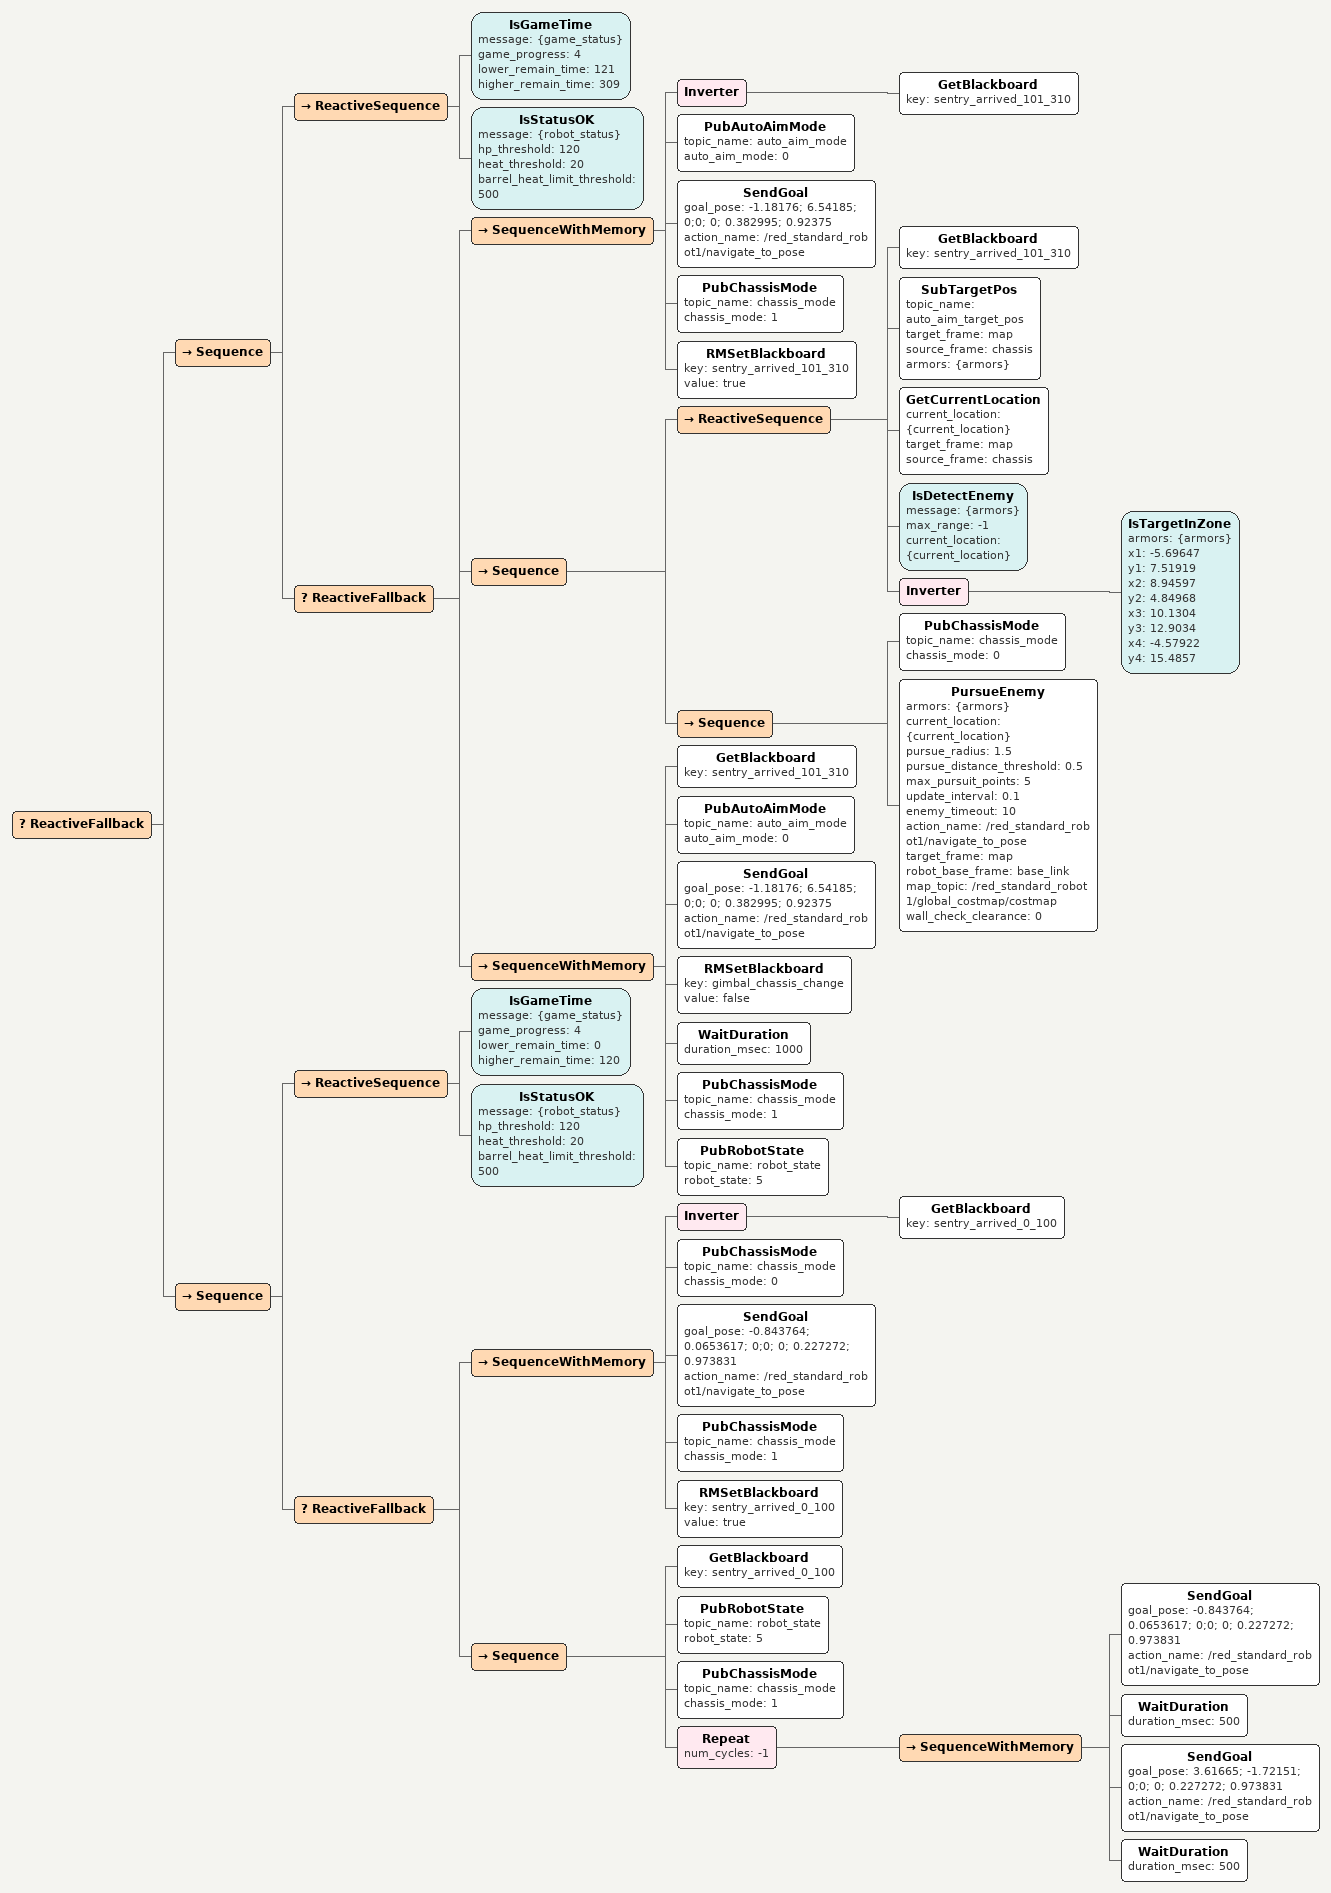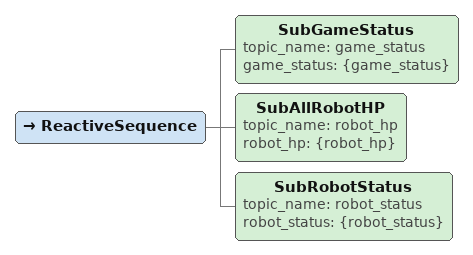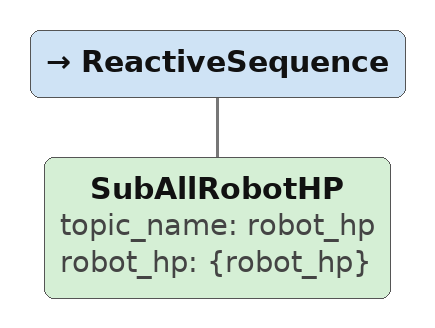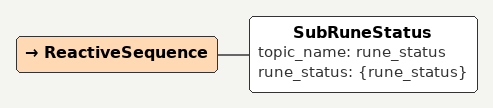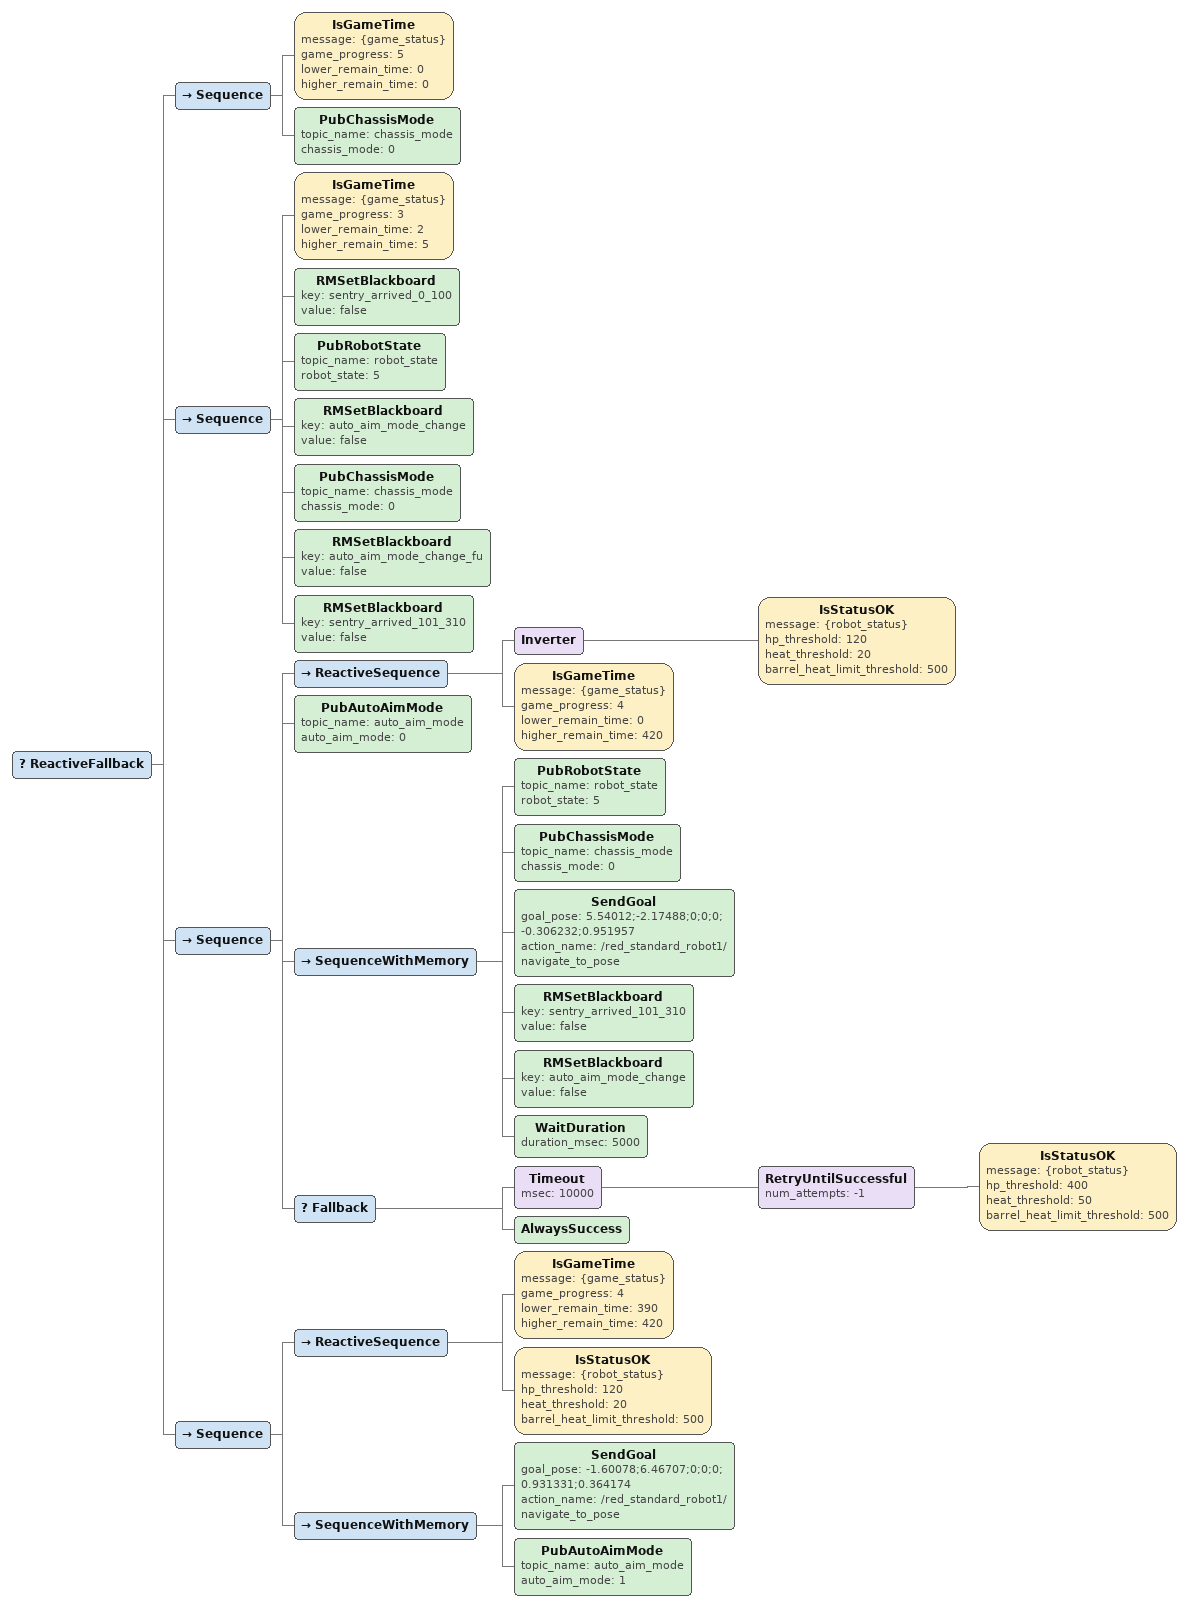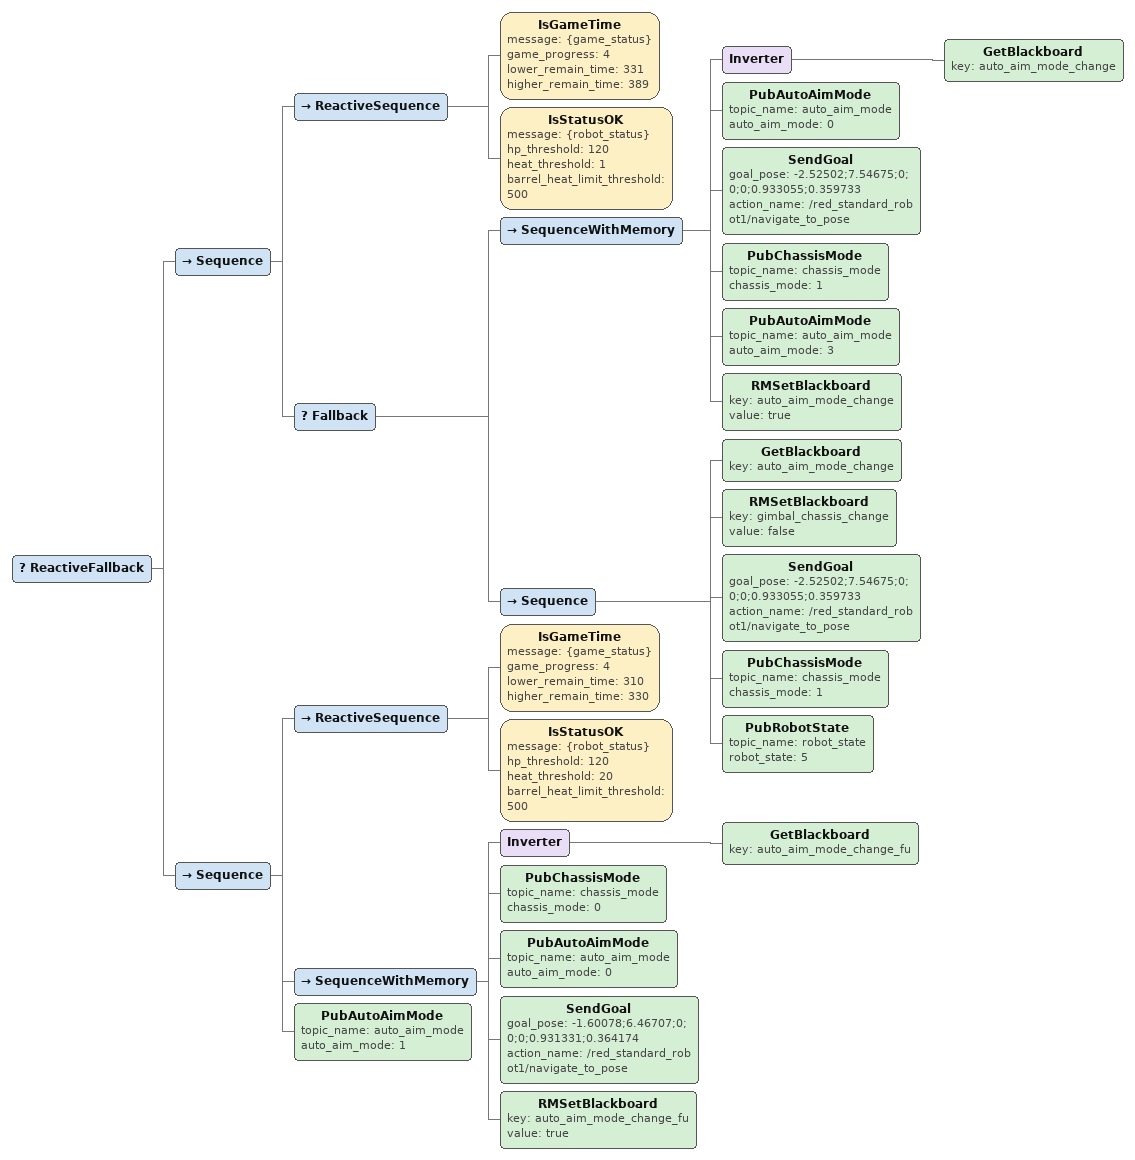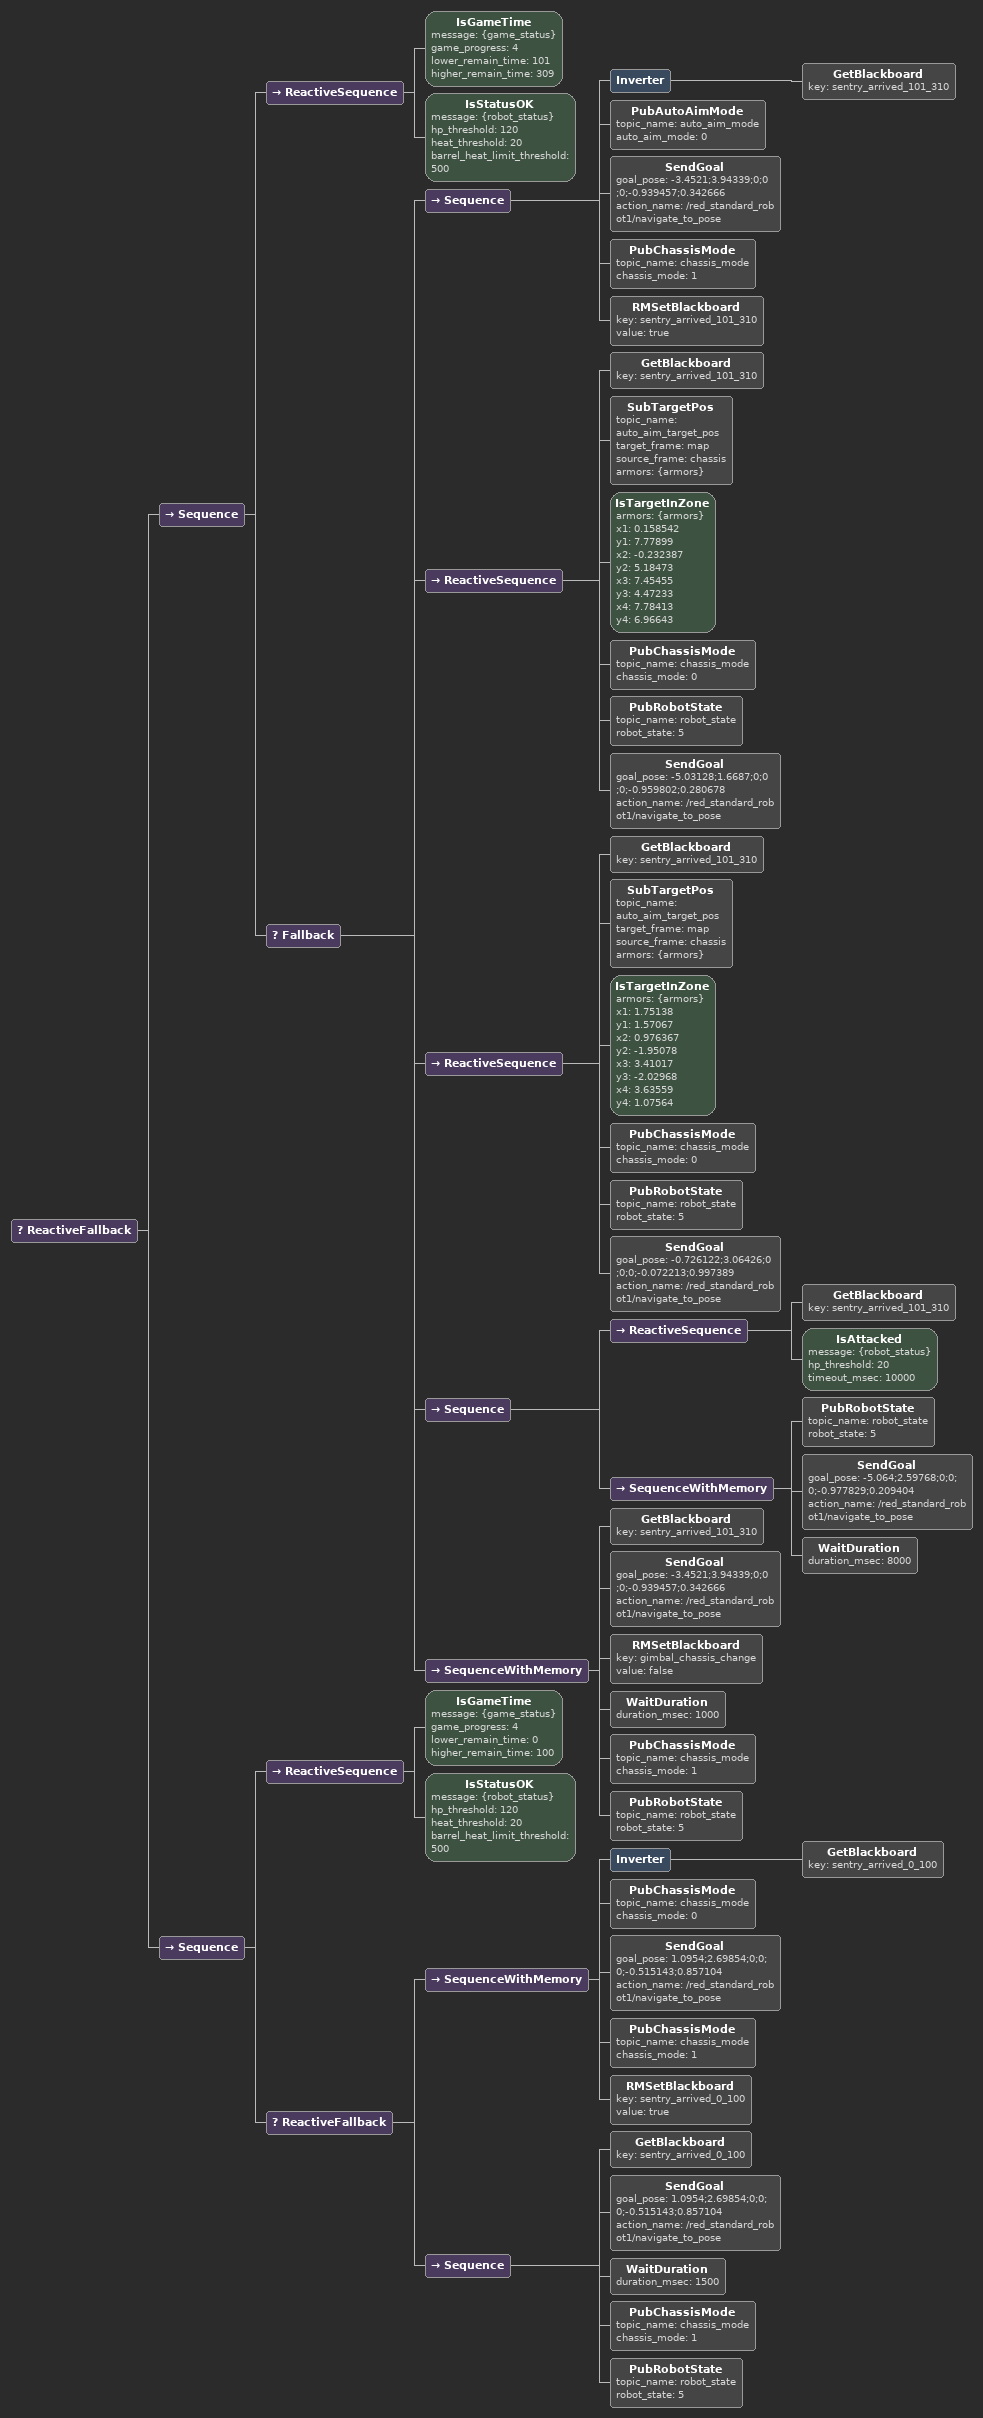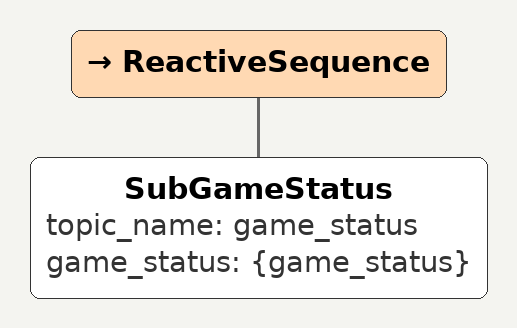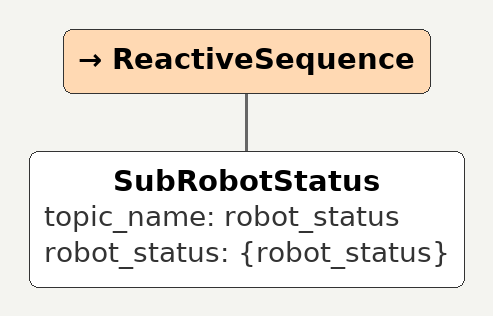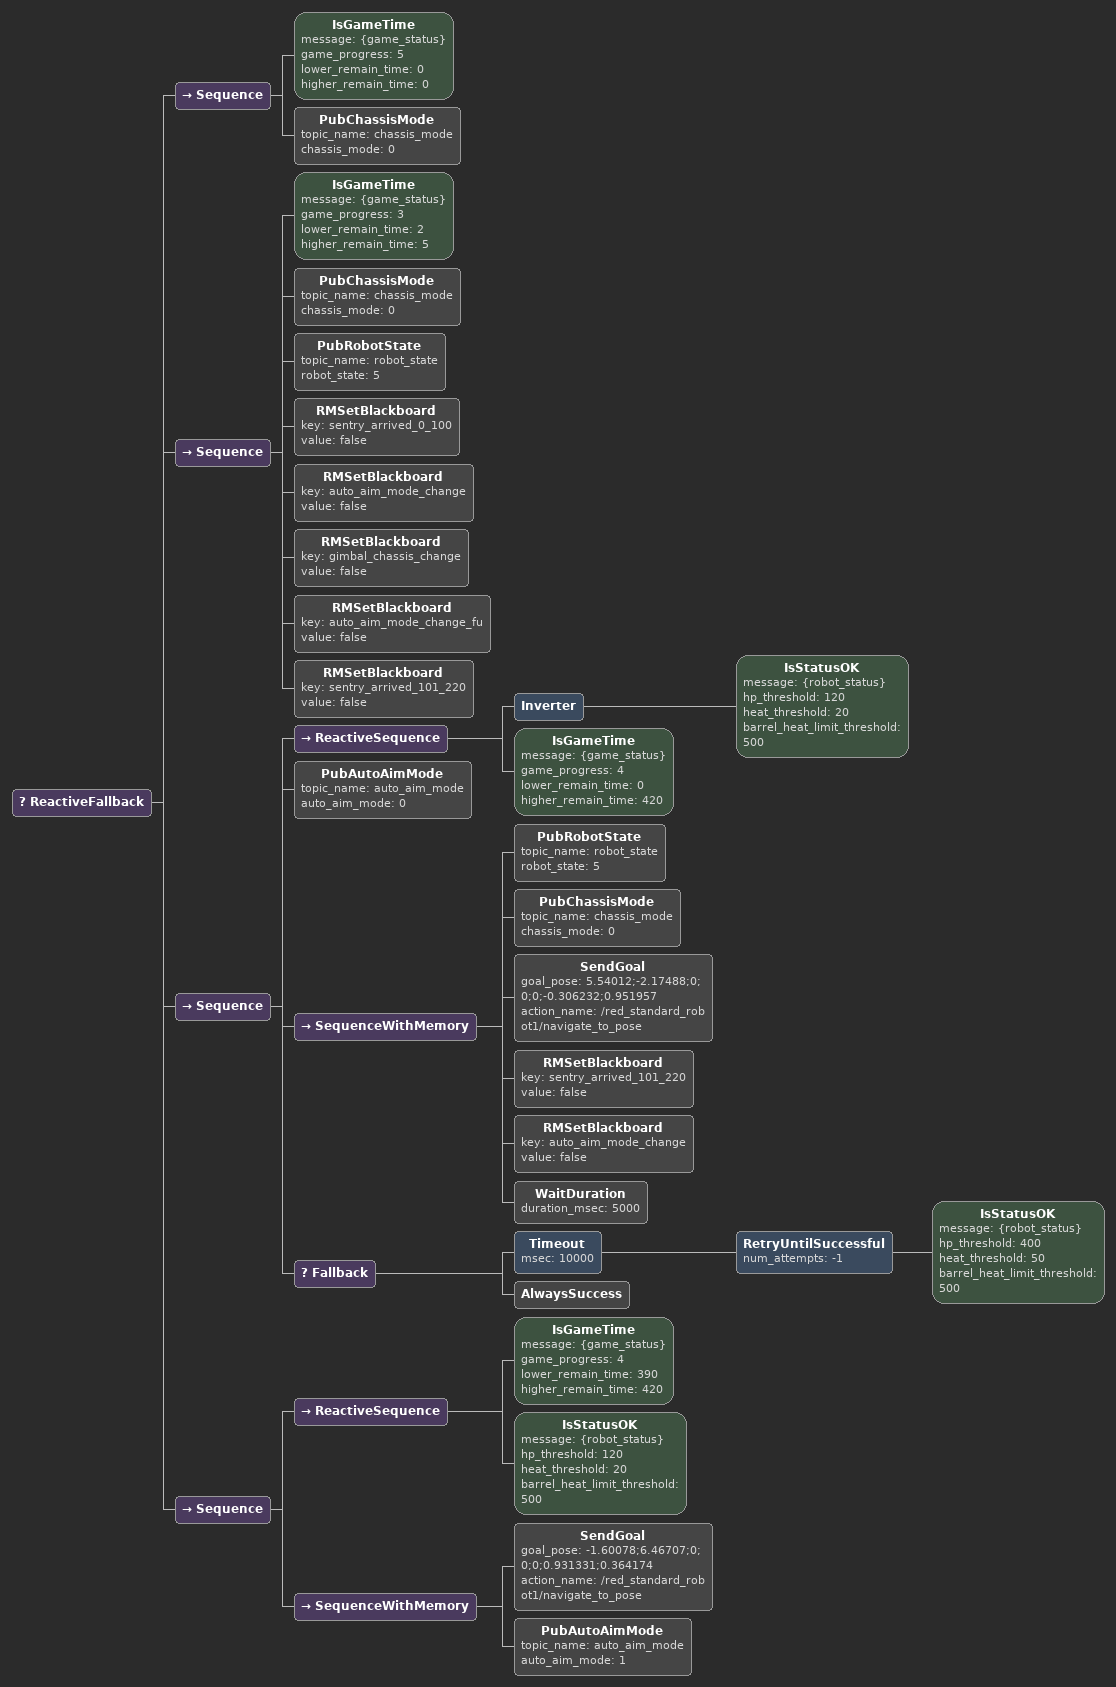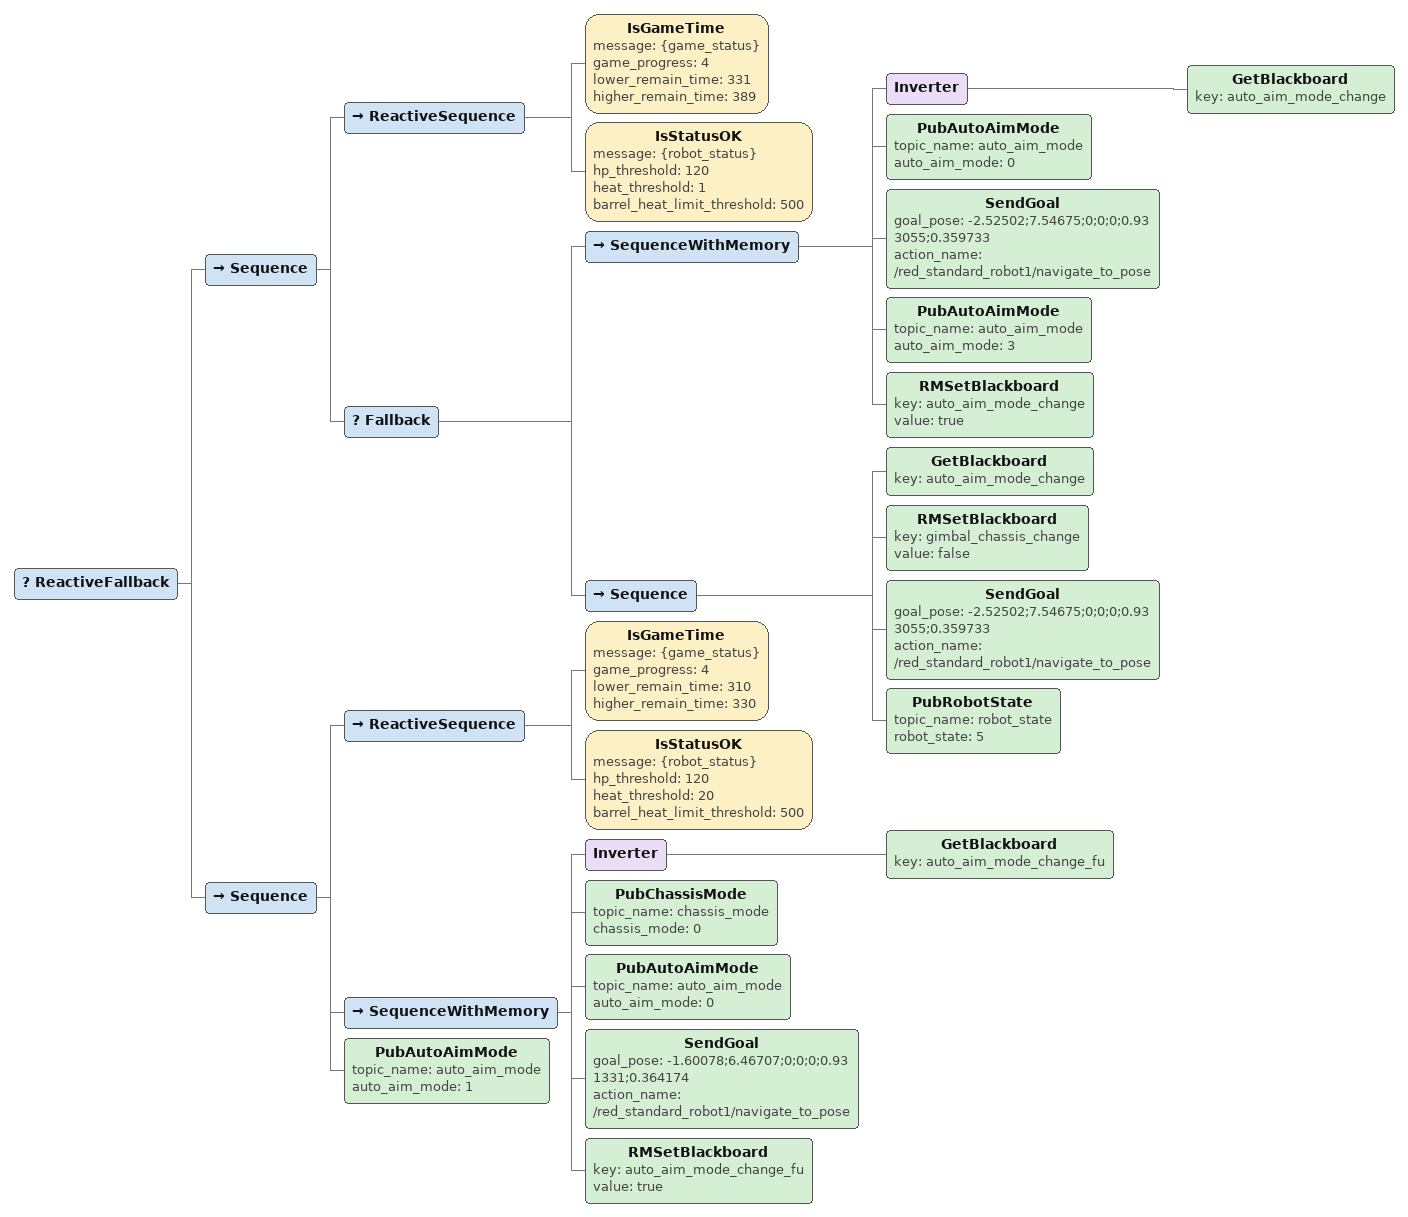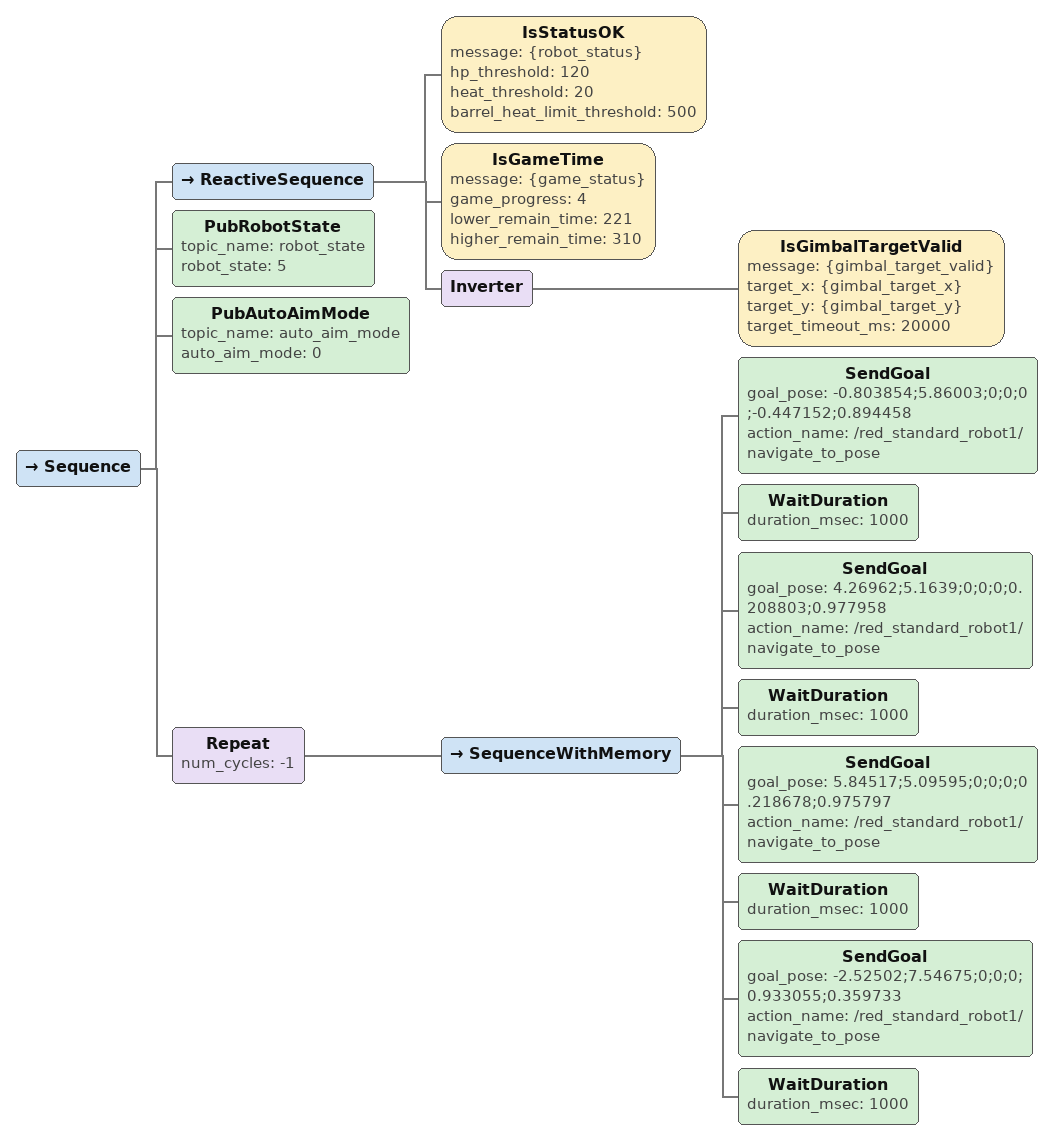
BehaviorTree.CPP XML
<ReactiveFallback>
  <Sequence>
    <ReactiveSequence>
      <IsGameTime message="{game_status}" game_progress="4" lower_remain_time="121" higher_remain_time="309"/>
      <IsStatusOK message="{robot_status}" hp_threshold="120" heat_threshold="20" barrel_heat_limit_threshold="500"/>
    </ReactiveSequence>
    <ReactiveFallback>
      <SequenceWithMemory>
        <Inverter>
          <GetBlackboard key="sentry_arrived_101_310"/>
        </Inverter>
        <PubAutoAimMode topic_name="auto_aim_mode" auto_aim_mode="0"/>
        <SendGoal goal_pose="-1.18176; 6.54185; 0;0; 0; 0.382995; 0.92375" action_name="/red_standard_robot1/navigate_to_pose"/>
        <PubChassisMode topic_name="chassis_mode" chassis_mode="1"/>
        <RMSetBlackboard key="sentry_arrived_101_310" value="true"/>
      </SequenceWithMemory>
      <Sequence>
        <ReactiveSequence>
          <GetBlackboard key="sentry_arrived_101_310"/>
          <SubTargetPos topic_name="auto_aim_target_pos" target_frame="map" source_frame="chassis" armors="{armors}"/>
          <GetCurrentLocation current_location="{current_location}" target_frame="map" source_frame="chassis"/>
          <IsDetectEnemy message="{armors}" max_range="-1" current_location="{current_location}"/>
          <Inverter>
            <IsTargetInZone armors="{armors}" x1="-5.69647" y1="7.51919" x2="8.94597" y2="4.84968" x3="10.1304" y3="12.9034" x4="-4.57922" y4="15.4857"/>
          </Inverter>
        </ReactiveSequence>
        <Sequence>
          <PubChassisMode topic_name="chassis_mode" chassis_mode="0"/>
          <PursueEnemy armors="{armors}" current_location="{current_location}" pursue_radius="1.5" pursue_distance_threshold="0.5" max_pursuit_points="5" update_interval="0.1" enemy_timeout="10" action_name="/red_standard_robot1/navigate_to_pose" target_frame="map" robot_base_frame="base_link" map_topic="/red_standard_robot1/global_costmap/costmap" wall_check_clearance="0"/>
        </Sequence>
      </Sequence>
      <SequenceWithMemory>
        <GetBlackboard key="sentry_arrived_101_310"/>
        <PubAutoAimMode topic_name="auto_aim_mode" auto_aim_mode="0"/>
        <SendGoal goal_pose="-1.18176; 6.54185; 0;0; 0; 0.382995; 0.92375" action_name="/red_standard_robot1/navigate_to_pose"/>
        <RMSetBlackboard key="gimbal_chassis_change" value="false"/>
        <WaitDuration duration_msec="1000"/>
        <PubChassisMode topic_name="chassis_mode" chassis_mode="1"/>
        <PubRobotState topic_name="robot_state" robot_state="5"/>
      </SequenceWithMemory>
    </ReactiveFallback>
  </Sequence>
  <Sequence>
    <ReactiveSequence>
      <IsGameTime message="{game_status}" game_progress="4" lower_remain_time="0" higher_remain_time="120"/>
      <IsStatusOK message="{robot_status}" hp_threshold="120" heat_threshold="20" barrel_heat_limit_threshold="500"/>
    </ReactiveSequence>
    <ReactiveFallback>
      <SequenceWithMemory>
        <Inverter>
          <GetBlackboard key="sentry_arrived_0_100"/>
        </Inverter>
        <PubChassisMode topic_name="chassis_mode" chassis_mode="0"/>
        <SendGoal goal_pose="-0.843764; 0.0653617; 0;0; 0; 0.227272; 0.973831" action_name="/red_standard_robot1/navigate_to_pose"/>
        <PubChassisMode topic_name="chassis_mode" chassis_mode="1"/>
        <RMSetBlackboard key="sentry_arrived_0_100" value="true"/>
      </SequenceWithMemory>
      <Sequence>
        <GetBlackboard key="sentry_arrived_0_100"/>
        <PubRobotState topic_name="robot_state" robot_state="5"/>
        <PubChassisMode topic_name="chassis_mode" chassis_mode="1"/>
        <Repeat num_cycles="-1">
          <SequenceWithMemory>
            <SendGoal goal_pose="-0.843764; 0.0653617; 0;0; 0; 0.227272; 0.973831" action_name="/red_standard_robot1/navigate_to_pose"/>
            <WaitDuration duration_msec="500"/>
            <SendGoal goal_pose="3.61665; -1.72151; 0;0; 0; 0.227272; 0.973831" action_name="/red_standard_robot1/navigate_to_pose"/>
            <WaitDuration duration_msec="500"/>
          </SequenceWithMemory>
        </Repeat>
      </Sequence>
    </ReactiveFallback>
  </Sequence>
</ReactiveFallback>

<ReactiveSequence>
  <SubGameStatus topic_name="game_status" game_status="{game_status}"/>
  <SubAllRobotHP topic_name="robot_hp" robot_hp="{robot_hp}"/>
  <SubRobotStatus topic_name="robot_status" robot_status="{robot_status}"/>
</ReactiveSequence>

<ReactiveSequence>
  <SubAllRobotHP topic_name="robot_hp" robot_hp="{robot_hp}"/>
</ReactiveSequence>

<ReactiveSequence>
  <SubRuneStatus topic_name="rune_status" rune_status="{rune_status}"/>
</ReactiveSequence>

<ReactiveFallback>
  <Sequence>
    <IsGameTime message="{game_status}" game_progress="5" lower_remain_time="0" higher_remain_time="0"/>
    <PubChassisMode topic_name="chassis_mode" chassis_mode="0"/>
  </Sequence>
  <Sequence>
    <IsGameTime message="{game_status}" game_progress="3" lower_remain_time="2" higher_remain_time="5"/>
    <RMSetBlackboard key="sentry_arrived_0_100" value="false"/>
    <PubRobotState topic_name="robot_state" robot_state="5"/>
    <RMSetBlackboard key="auto_aim_mode_change" value="false"/>
    <PubChassisMode topic_name="chassis_mode" chassis_mode="0"/>
    <RMSetBlackboard key="auto_aim_mode_change_fu" value="false"/>
    <RMSetBlackboard key="sentry_arrived_101_310" value="false"/>
  </Sequence>
  <Sequence>
    <ReactiveSequence>
      <Inverter>
        <IsStatusOK message="{robot_status}" hp_threshold="120" heat_threshold="20" barrel_heat_limit_threshold="500"/>
      </Inverter>
      <IsGameTime message="{game_status}" game_progress="4" lower_remain_time="0" higher_remain_time="420"/>
    </ReactiveSequence>
    <PubAutoAimMode topic_name="auto_aim_mode" auto_aim_mode="0"/>
    <SequenceWithMemory>
      <PubRobotState topic_name="robot_state" robot_state="5"/>
      <PubChassisMode topic_name="chassis_mode" chassis_mode="0"/>
      <SendGoal goal_pose="5.54012;-2.17488;0;0;0;-0.306232;0.951957" action_name="/red_standard_robot1/navigate_to_pose"/>
      <RMSetBlackboard key="sentry_arrived_101_310" value="false"/>
      <RMSetBlackboard key="auto_aim_mode_change" value="false"/>
      <WaitDuration duration_msec="5000"/>
    </SequenceWithMemory>
    <Fallback>
      <Timeout msec="10000">
        <RetryUntilSuccessful num_attempts="-1">
          <IsStatusOK message="{robot_status}" hp_threshold="400" heat_threshold="50" barrel_heat_limit_threshold="500"/>
        </RetryUntilSuccessful>
      </Timeout>
      <AlwaysSuccess/>
    </Fallback>
  </Sequence>
  <Sequence>
    <ReactiveSequence>
      <IsGameTime message="{game_status}" game_progress="4" lower_remain_time="390" higher_remain_time="420"/>
      <IsStatusOK message="{robot_status}" hp_threshold="120" heat_threshold="20" barrel_heat_limit_threshold="500"/>
    </ReactiveSequence>
    <SequenceWithMemory>
      <SendGoal goal_pose="-1.60078;6.46707;0;0;0;0.931331;0.364174" action_name="/red_standard_robot1/navigate_to_pose"/>
      <PubAutoAimMode topic_name="auto_aim_mode" auto_aim_mode="1"/>
    </SequenceWithMemory>
  </Sequence>
</ReactiveFallback>

<ReactiveFallback>
  <Sequence>
    <ReactiveSequence>
      <IsGameTime message="{game_status}" game_progress="4" lower_remain_time="331" higher_remain_time="389"/>
      <IsStatusOK message="{robot_status}" hp_threshold="120" heat_threshold="1" barrel_heat_limit_threshold="500"/>
    </ReactiveSequence>
    <Fallback>
      <SequenceWithMemory>
        <Inverter>
          <GetBlackboard key="auto_aim_mode_change"/>
        </Inverter>
        <PubAutoAimMode topic_name="auto_aim_mode" auto_aim_mode="0"/>
        <SendGoal goal_pose="-2.52502;7.54675;0;0;0;0.933055;0.359733" action_name="/red_standard_robot1/navigate_to_pose"/>
        <PubChassisMode topic_name="chassis_mode" chassis_mode="1"/>
        <PubAutoAimMode topic_name="auto_aim_mode" auto_aim_mode="3"/>
        <RMSetBlackboard key="auto_aim_mode_change" value="true"/>
      </SequenceWithMemory>
      <Sequence>
        <GetBlackboard key="auto_aim_mode_change"/>
        <RMSetBlackboard key="gimbal_chassis_change" value="false"/>
        <SendGoal goal_pose="-2.52502;7.54675;0;0;0;0.933055;0.359733" action_name="/red_standard_robot1/navigate_to_pose"/>
        <PubChassisMode topic_name="chassis_mode" chassis_mode="1"/>
        <PubRobotState topic_name="robot_state" robot_state="5"/>
      </Sequence>
    </Fallback>
  </Sequence>
  <Sequence>
    <ReactiveSequence>
      <IsGameTime message="{game_status}" game_progress="4" lower_remain_time="310" higher_remain_time="330"/>
      <IsStatusOK message="{robot_status}" hp_threshold="120" heat_threshold="20" barrel_heat_limit_threshold="500"/>
    </ReactiveSequence>
    <SequenceWithMemory>
      <Inverter>
        <GetBlackboard key="auto_aim_mode_change_fu"/>
      </Inverter>
      <PubChassisMode topic_name="chassis_mode" chassis_mode="0"/>
      <PubAutoAimMode topic_name="auto_aim_mode" auto_aim_mode="0"/>
      <SendGoal goal_pose="-1.60078;6.46707;0;0;0;0.931331;0.364174" action_name="/red_standard_robot1/navigate_to_pose"/>
      <RMSetBlackboard key="auto_aim_mode_change_fu" value="true"/>
    </SequenceWithMemory>
    <PubAutoAimMode topic_name="auto_aim_mode" auto_aim_mode="1"/>
  </Sequence>
</ReactiveFallback>

<ReactiveFallback>
  <Sequence>
    <ReactiveSequence>
      <IsGameTime message="{game_status}" game_progress="4" lower_remain_time="101" higher_remain_time="309"/>
      <IsStatusOK message="{robot_status}" hp_threshold="120" heat_threshold="20" barrel_heat_limit_threshold="500"/>
    </ReactiveSequence>
    <Fallback>
      <Sequence>
        <Inverter>
          <GetBlackboard key="sentry_arrived_101_310"/>
        </Inverter>
        <PubAutoAimMode topic_name="auto_aim_mode" auto_aim_mode="0"/>
        <SendGoal goal_pose="-3.4521;3.94339;0;0;0;-0.939457;0.342666" action_name="/red_standard_robot1/navigate_to_pose"/>
        <PubChassisMode topic_name="chassis_mode" chassis_mode="1"/>
        <RMSetBlackboard key="sentry_arrived_101_310" value="true"/>
      </Sequence>
      <ReactiveSequence>
        <GetBlackboard key="sentry_arrived_101_310"/>
        <SubTargetPos topic_name="auto_aim_target_pos" target_frame="map" source_frame="chassis" armors="{armors}"/>
        <IsTargetInZone armors="{armors}" x1="0.158542" y1="7.77899" x2="-0.232387" y2="5.18473" x3="7.45455" y3="4.47233" x4="7.78413" y4="6.96643"/>
        <PubChassisMode topic_name="chassis_mode" chassis_mode="0"/>
        <PubRobotState topic_name="robot_state" robot_state="5"/>
        <SendGoal goal_pose="-5.03128;1.6687;0;0;0;-0.959802;0.280678" action_name="/red_standard_robot1/navigate_to_pose"/>
      </ReactiveSequence>
      <ReactiveSequence>
        <GetBlackboard key="sentry_arrived_101_310"/>
        <SubTargetPos topic_name="auto_aim_target_pos" target_frame="map" source_frame="chassis" armors="{armors}"/>
        <IsTargetInZone armors="{armors}" x1="1.75138" y1="1.57067" x2="0.976367" y2="-1.95078" x3="3.41017" y3="-2.02968" x4="3.63559" y4="1.07564"/>
        <PubChassisMode topic_name="chassis_mode" chassis_mode="0"/>
        <PubRobotState topic_name="robot_state" robot_state="5"/>
        <SendGoal goal_pose="-0.726122;3.06426;0;0;0;-0.072213;0.997389" action_name="/red_standard_robot1/navigate_to_pose"/>
      </ReactiveSequence>
      <Sequence>
        <ReactiveSequence>
          <GetBlackboard key="sentry_arrived_101_310"/>
          <IsAttacked message="{robot_status}" hp_threshold="20" timeout_msec="10000"/>
        </ReactiveSequence>
        <SequenceWithMemory>
          <PubRobotState topic_name="robot_state" robot_state="5"/>
          <SendGoal goal_pose="-5.064;2.59768;0;0;0;-0.977829;0.209404" action_name="/red_standard_robot1/navigate_to_pose"/>
          <WaitDuration duration_msec="8000"/>
        </SequenceWithMemory>
      </Sequence>
      <SequenceWithMemory>
        <GetBlackboard key="sentry_arrived_101_310"/>
        <SendGoal goal_pose="-3.4521;3.94339;0;0;0;-0.939457;0.342666" action_name="/red_standard_robot1/navigate_to_pose"/>
        <RMSetBlackboard key="gimbal_chassis_change" value="false"/>
        <WaitDuration duration_msec="1000"/>
        <PubChassisMode topic_name="chassis_mode" chassis_mode="1"/>
        <PubRobotState topic_name="robot_state" robot_state="5"/>
      </SequenceWithMemory>
    </Fallback>
  </Sequence>
  <Sequence>
    <ReactiveSequence>
      <IsGameTime message="{game_status}" game_progress="4" lower_remain_time="0" higher_remain_time="100"/>
      <IsStatusOK message="{robot_status}" hp_threshold="120" heat_threshold="20" barrel_heat_limit_threshold="500"/>
    </ReactiveSequence>
    <ReactiveFallback>
      <SequenceWithMemory>
        <Inverter>
          <GetBlackboard key="sentry_arrived_0_100"/>
        </Inverter>
        <PubChassisMode topic_name="chassis_mode" chassis_mode="0"/>
        <SendGoal goal_pose="1.0954;2.69854;0;0;0;-0.515143;0.857104" action_name="/red_standard_robot1/navigate_to_pose"/>
        <PubChassisMode topic_name="chassis_mode" chassis_mode="1"/>
        <RMSetBlackboard key="sentry_arrived_0_100" value="true"/>
      </SequenceWithMemory>
      <Sequence>
        <GetBlackboard key="sentry_arrived_0_100"/>
        <SendGoal goal_pose="1.0954;2.69854;0;0;0;-0.515143;0.857104" action_name="/red_standard_robot1/navigate_to_pose"/>
        <WaitDuration duration_msec="1500"/>
        <PubChassisMode topic_name="chassis_mode" chassis_mode="1"/>
        <PubRobotState topic_name="robot_state" robot_state="5"/>
      </Sequence>
    </ReactiveFallback>
  </Sequence>
</ReactiveFallback>

<ReactiveSequence>
  <SubGameStatus topic_name="game_status" game_status="{game_status}"/>
</ReactiveSequence>

<ReactiveSequence>
  <SubRobotStatus topic_name="robot_status" robot_status="{robot_status}"/>
</ReactiveSequence>

<ReactiveFallback>
  <Sequence>
    <IsGameTime message="{game_status}" game_progress="5" lower_remain_time="0" higher_remain_time="0"/>
    <PubChassisMode topic_name="chassis_mode" chassis_mode="0"/>
  </Sequence>
  <Sequence>
    <IsGameTime message="{game_status}" game_progress="3" lower_remain_time="2" higher_remain_time="5"/>
    <PubChassisMode topic_name="chassis_mode" chassis_mode="0"/>
    <PubRobotState topic_name="robot_state" robot_state="5"/>
    <RMSetBlackboard key="sentry_arrived_0_100" value="false"/>
    <RMSetBlackboard key="auto_aim_mode_change" value="false"/>
    <RMSetBlackboard key="gimbal_chassis_change" value="false"/>
    <RMSetBlackboard key="auto_aim_mode_change_fu" value="false"/>
    <RMSetBlackboard key="sentry_arrived_101_220" value="false"/>
  </Sequence>
  <Sequence>
    <ReactiveSequence>
      <Inverter>
        <IsStatusOK message="{robot_status}" hp_threshold="120" heat_threshold="20" barrel_heat_limit_threshold="500"/>
      </Inverter>
      <IsGameTime message="{game_status}" game_progress="4" lower_remain_time="0" higher_remain_time="420"/>
    </ReactiveSequence>
    <PubAutoAimMode topic_name="auto_aim_mode" auto_aim_mode="0"/>
    <SequenceWithMemory>
      <PubRobotState topic_name="robot_state" robot_state="5"/>
      <PubChassisMode topic_name="chassis_mode" chassis_mode="0"/>
      <SendGoal goal_pose="5.54012;-2.17488;0;0;0;-0.306232;0.951957" action_name="/red_standard_robot1/navigate_to_pose"/>
      <RMSetBlackboard key="sentry_arrived_101_220" value="false"/>
      <RMSetBlackboard key="auto_aim_mode_change" value="false"/>
      <WaitDuration duration_msec="5000"/>
    </SequenceWithMemory>
    <Fallback>
      <Timeout msec="10000">
        <RetryUntilSuccessful num_attempts="-1">
          <IsStatusOK message="{robot_status}" hp_threshold="400" heat_threshold="50" barrel_heat_limit_threshold="500"/>
        </RetryUntilSuccessful>
      </Timeout>
      <AlwaysSuccess/>
    </Fallback>
  </Sequence>
  <Sequence>
    <ReactiveSequence>
      <IsGameTime message="{game_status}" game_progress="4" lower_remain_time="390" higher_remain_time="420"/>
      <IsStatusOK message="{robot_status}" hp_threshold="120" heat_threshold="20" barrel_heat_limit_threshold="500"/>
    </ReactiveSequence>
    <SequenceWithMemory>
      <SendGoal goal_pose="-1.60078;6.46707;0;0;0;0.931331;0.364174" action_name="/red_standard_robot1/navigate_to_pose"/>
      <PubAutoAimMode topic_name="auto_aim_mode" auto_aim_mode="1"/>
    </SequenceWithMemory>
  </Sequence>
</ReactiveFallback>

<ReactiveFallback>
  <Sequence>
    <ReactiveSequence>
      <IsGameTime message="{game_status}" game_progress="4" lower_remain_time="331" higher_remain_time="389"/>
      <IsStatusOK message="{robot_status}" hp_threshold="120" heat_threshold="1" barrel_heat_limit_threshold="500"/>
    </ReactiveSequence>
    <Fallback>
      <SequenceWithMemory>
        <Inverter>
          <GetBlackboard key="auto_aim_mode_change"/>
        </Inverter>
        <PubAutoAimMode topic_name="auto_aim_mode" auto_aim_mode="0"/>
        <SendGoal goal_pose="-2.52502;7.54675;0;0;0;0.933055;0.359733" action_name="/red_standard_robot1/navigate_to_pose"/>
        <PubAutoAimMode topic_name="auto_aim_mode" auto_aim_mode="3"/>
        <RMSetBlackboard key="auto_aim_mode_change" value="true"/>
      </SequenceWithMemory>
      <Sequence>
        <GetBlackboard key="auto_aim_mode_change"/>
        <RMSetBlackboard key="gimbal_chassis_change" value="false"/>
        <SendGoal goal_pose="-2.52502;7.54675;0;0;0;0.933055;0.359733" action_name="/red_standard_robot1/navigate_to_pose"/>
        <PubRobotState topic_name="robot_state" robot_state="5"/>
      </Sequence>
    </Fallback>
  </Sequence>
  <Sequence>
    <ReactiveSequence>
      <IsGameTime message="{game_status}" game_progress="4" lower_remain_time="310" higher_remain_time="330"/>
      <IsStatusOK message="{robot_status}" hp_threshold="120" heat_threshold="20" barrel_heat_limit_threshold="500"/>
    </ReactiveSequence>
    <SequenceWithMemory>
      <Inverter>
        <GetBlackboard key="auto_aim_mode_change_fu"/>
      </Inverter>
      <PubChassisMode topic_name="chassis_mode" chassis_mode="0"/>
      <PubAutoAimMode topic_name="auto_aim_mode" auto_aim_mode="0"/>
      <SendGoal goal_pose="-1.60078;6.46707;0;0;0;0.931331;0.364174" action_name="/red_standard_robot1/navigate_to_pose"/>
      <RMSetBlackboard key="auto_aim_mode_change_fu" value="true"/>
    </SequenceWithMemory>
    <PubAutoAimMode topic_name="auto_aim_mode" auto_aim_mode="1"/>
  </Sequence>
</ReactiveFallback>

<Sequence>
  <ReactiveSequence>
    <IsStatusOK message="{robot_status}" hp_threshold="120" heat_threshold="20" barrel_heat_limit_threshold="500"/>
    <IsGameTime message="{game_status}" game_progress="4" lower_remain_time="221" higher_remain_time="310"/>
    <Inverter>
      <IsGimbalTargetValid message="{gimbal_target_valid}" target_x="{gimbal_target_x}" target_y="{gimbal_target_y}" target_timeout_ms="20000"/>
    </Inverter>
  </ReactiveSequence>
  <PubRobotState topic_name="robot_state" robot_state="5"/>
  <PubAutoAimMode topic_name="auto_aim_mode" auto_aim_mode="0"/>
  <Repeat num_cycles="-1">
    <SequenceWithMemory>
      <SendGoal goal_pose="-0.803854;5.86003;0;0;0;-0.447152;0.894458" action_name="/red_standard_robot1/navigate_to_pose"/>
      <WaitDuration duration_msec="1000"/>
      <SendGoal goal_pose="4.26962;5.1639;0;0;0;0.208803;0.977958" action_name="/red_standard_robot1/navigate_to_pose"/>
      <WaitDuration duration_msec="1000"/>
      <SendGoal goal_pose="5.84517;5.09595;0;0;0;0.218678;0.975797" action_name="/red_standard_robot1/navigate_to_pose"/>
      <WaitDuration duration_msec="1000"/>
      <SendGoal goal_pose="-2.52502;7.54675;0;0;0;0.933055;0.359733" action_name="/red_standard_robot1/navigate_to_pose"/>
      <WaitDuration duration_msec="1000"/>
    </SequenceWithMemory>
  </Repeat>
</Sequence>
